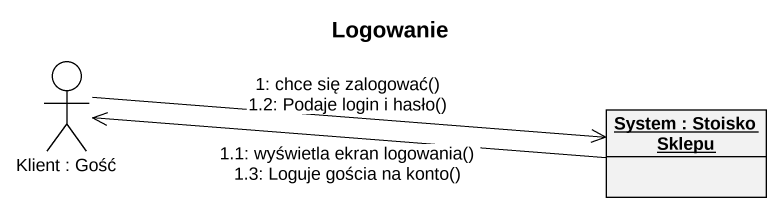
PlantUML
@startuml
title Logowanie
allowmixing
hide circle
hide empty members
actor "Klient : Gość" as Klient
object "System : Stoisko Sklepu" as System
Klient -right-> System : 1: chce się zalogować()\n1.2: Podaje login i hasło()
System -left-> Klient : 1.1: wyświetla ekran logowania()\n1.3: Loguje gościa na konto()
@enduml
